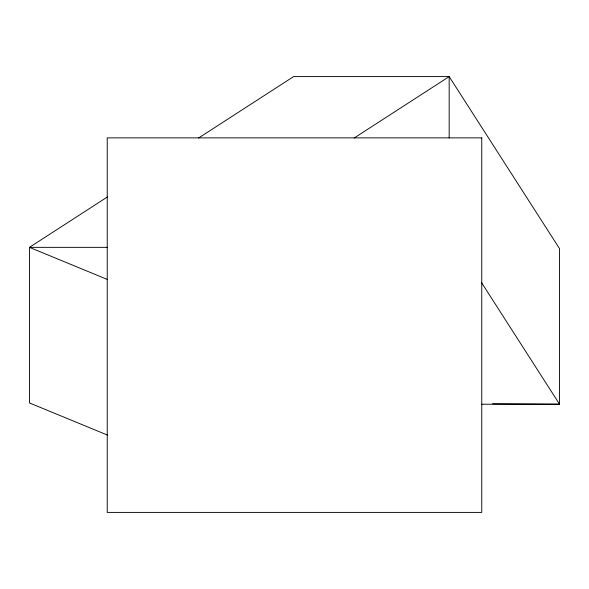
<?xml version="1.0" encoding="UTF-8"?>
<svg xmlns="http://www.w3.org/2000/svg" width="589" height="589" viewBox="0 0 589 589"><rect width="100%" height="100%" fill="white"/><g stroke="black" fill="none" stroke-linecap="round" stroke-linejoin="round"><path stroke-width="0.88" d="M107.456 196.925L29.45 247.351L29.45 402.928L107.404 435.057M198.596 138.01L293.594 76.599L449.171 76.599L559.55 248.654L559.55 404.223L481.765 404.223M354.173 138.01L449.171 76.599L449.171 137.914M107.235 247.351L29.45 247.351L107.404 279.481M492.537 403.759L559.55 404.223L481.346 282.322M481.765 137.878L107.235 137.878L107.235 512.401L481.765 512.401L481.765 137.878"/></g></svg>
